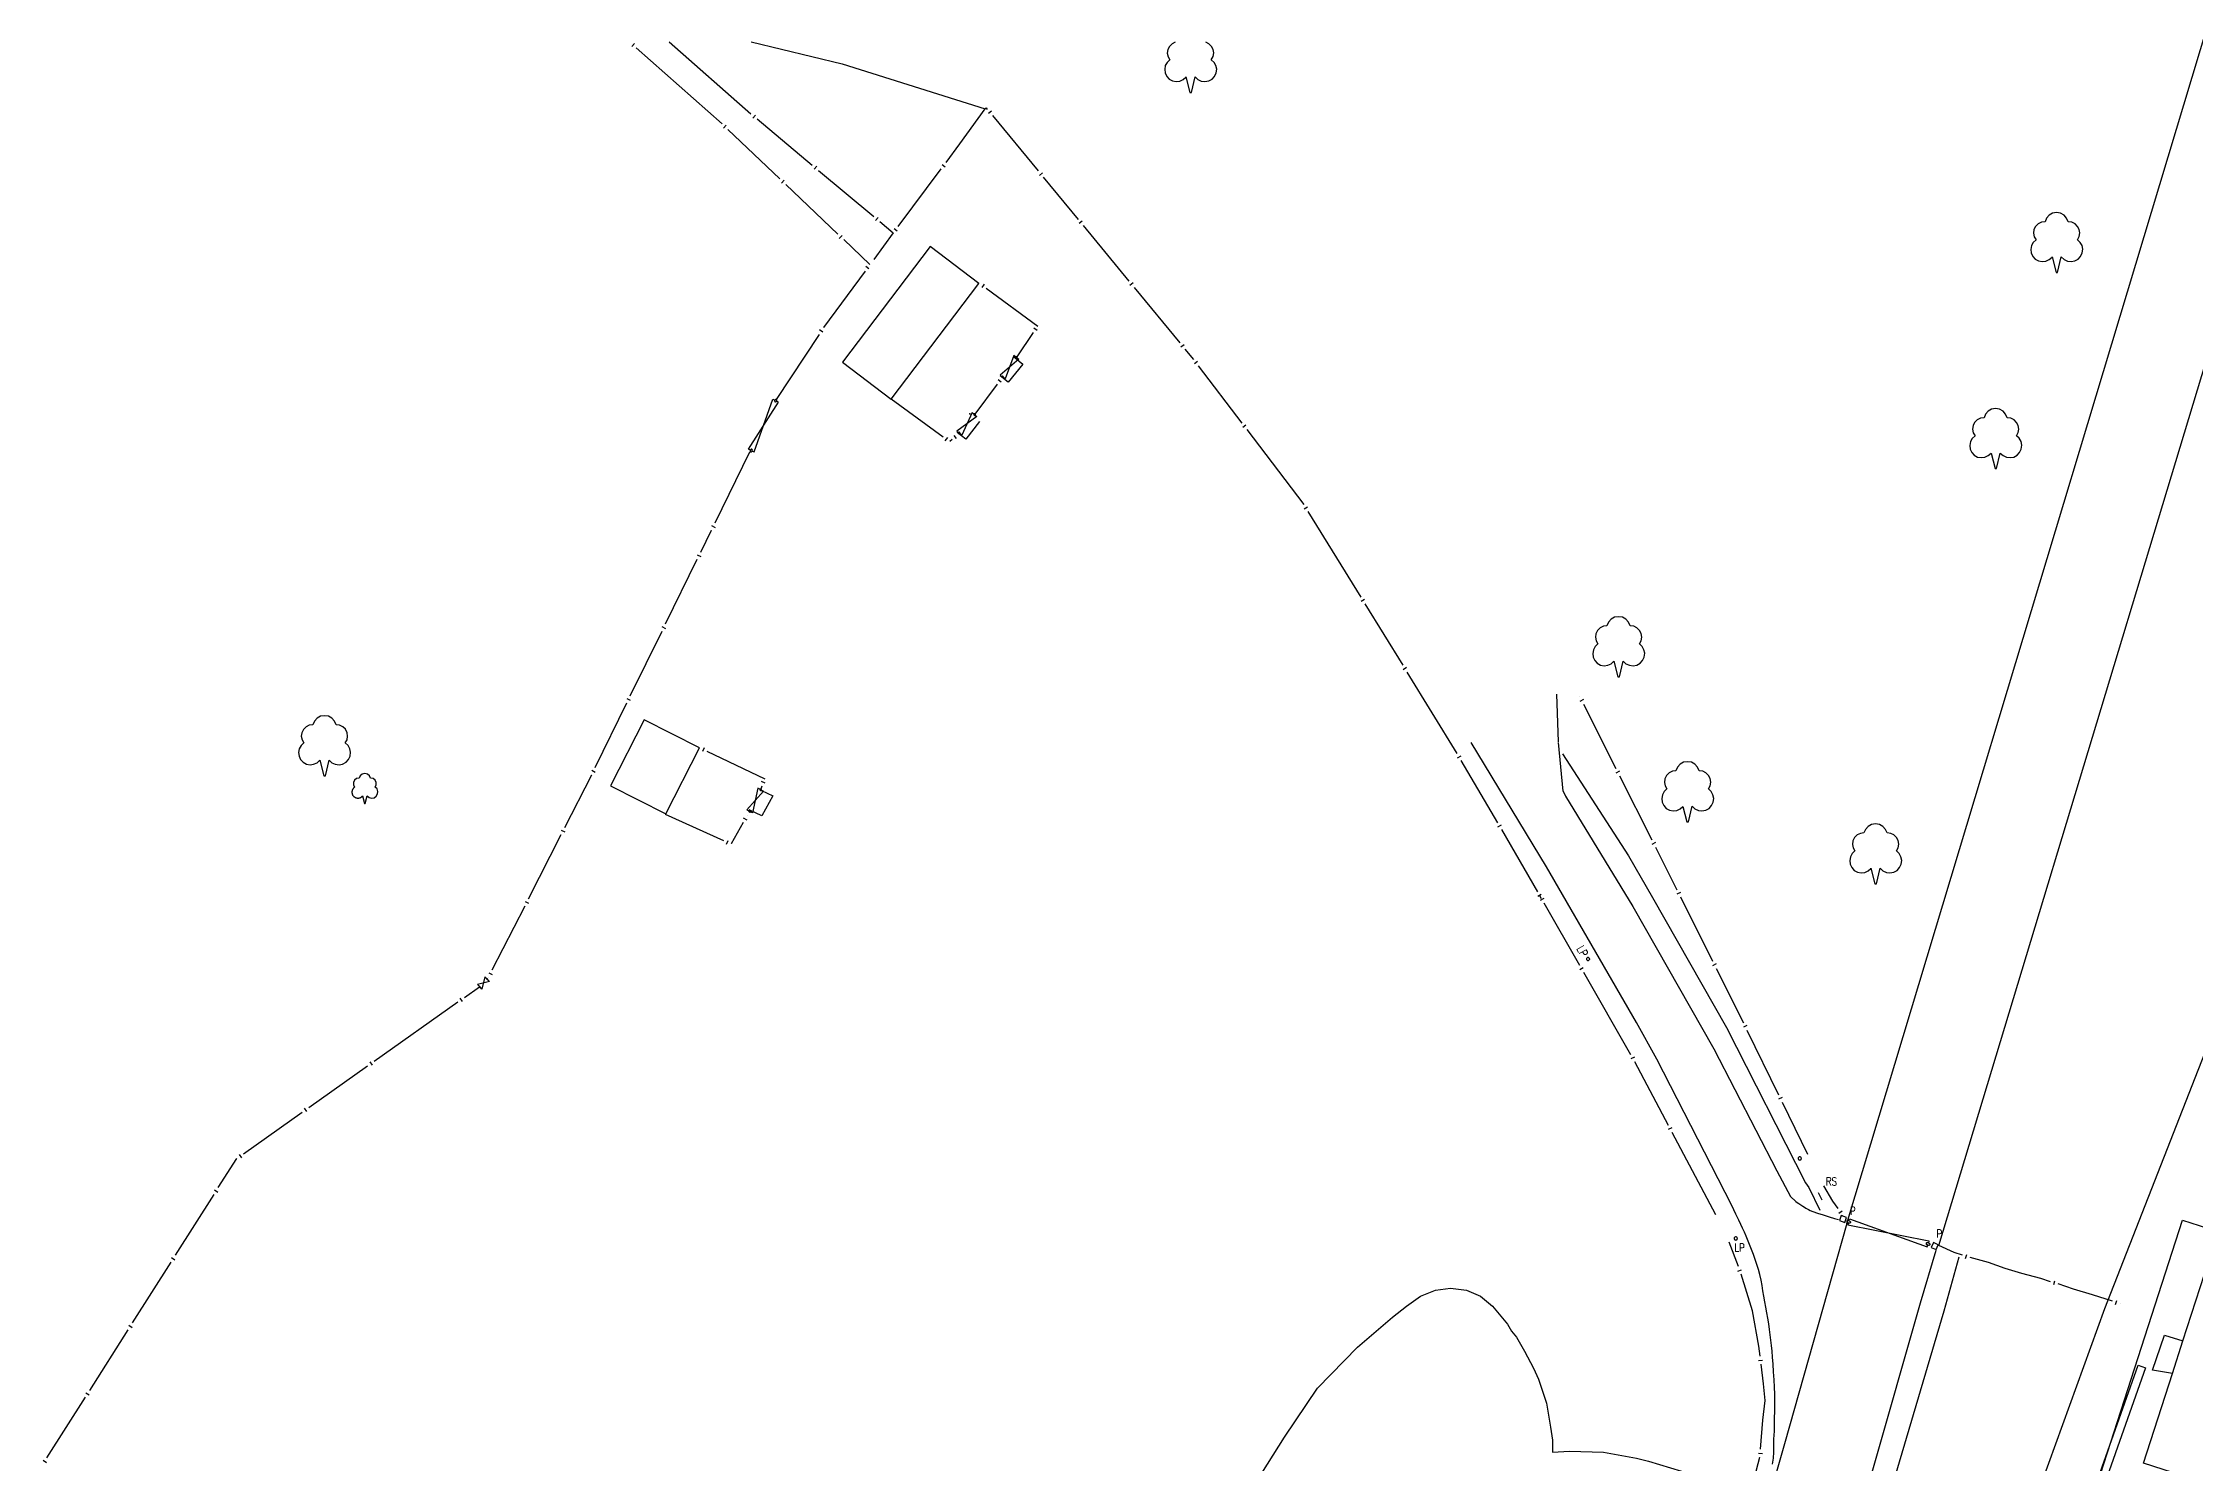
# Model space of a CAD drawing. Extents: x 427500 to 429848, y 434500 to 436505.
# Drawn here: x 428245.1 to 428352.7, y 435800.1 to 435871.1 of the extents above; entities that cross this region are included whole.
import ezdxf

# ---------------------------------------------------------------- set-up
doc = ezdxf.new("R2010")
doc.units = 0
doc.layers.get('0').update_dxf_attribs({"color": 222})
doc.layers.add('LPTIP_Ex_Base', color=8, linetype='Continuous')
doc.styles.get("Standard").update_dxf_attribs({"font": 'romans.shx'})

# ---------------------------------------------------------------- blocks, each defined once
blk = doc.blocks.new('FENCE_UP')
at = {"color": 0, "linetype": 'ByBlock', "flags": 128}
blk.add_lwpolyline([(0, 0.5), (0, -0.5)], dxfattribs=at)
blk = doc.blocks.new('GATE')
at = {"color": 0, "linetype": 'ByBlock', "flags": 128}
for points in [[(-0.450902, 0), (-0.451904, 0.007014), (-0.455912, 0.014028), (-0.460922, 0.019038), (-0.467936, 0.023046), (-0.475952, 0.024048), (-0.482966, 0.023046), (-0.48998, 0.019038), (-0.49499, 0.014028), (-0.498998, 0.007014), (-0.5, 0), (-0.498998, -0.007014), (-0.49499, -0.014028), (-0.48998, -0.019038), (-0.482966, -0.023046), (-0.475952, -0.024048), (-0.467936, -0.023046), (-0.460922, -0.019038), (-0.455912, -0.014028), (-0.451904, -0.007014)], [(-0.475952, 0.024048), (-0.475952, 0.078156), (0.475952, -0.078156), (0.475952, -0.024048)], [(-0.475952, -0.024048), (-0.475952, -0.078156), (0.475952, 0.078156), (0.475952, 0.024048)], [(-0.450902, 0), (-0.451904, -0.007014)], [(0.5, 0), (0.498998, 0.007014), (0.49499, 0.014028), (0.48998, 0.019038), (0.482966, 0.023046), (0.475952, 0.024048), (0.467936, 0.023046), (0.460922, 0.019038), (0.455912, 0.014028), (0.451904, 0.007014), (0.450902, 0), (0.451904, -0.007014), (0.455912, -0.014028), (0.460922, -0.019038), (0.467936, -0.023046), (0.475952, -0.024048), (0.482966, -0.023046), (0.48998, -0.019038), (0.49499, -0.014028), (0.498998, -0.007014)], [(0.5, 0), (0.498998, -0.007014)]]:
    blk.add_lwpolyline(points, dxfattribs=at)
blk = doc.blocks.new('CIRCL')
at = {"color": 0, "linetype": 'ByBlock', "flags": 128}
for points in [[(0.5, 0), (0.475, 0.154), (0.404, 0.293), (0.293, 0.404), (0.154, 0.475), (0, 0.5), (-0.154, 0.475), (-0.293, 0.404), (-0.404, 0.293), (-0.475, 0.154), (-0.5, 0), (-0.475, -0.154), (-0.404, -0.293), (-0.293, -0.404), (-0.154, -0.475), (0, -0.5), (0.154, -0.475), (0.293, -0.404), (0.404, -0.293), (0.475, -0.154)], [(0.5, 0), (0.475, -0.154)]]:
    blk.add_lwpolyline(points, dxfattribs=at)
blk = doc.blocks.new('MH_LINE')
at = {"color": 0, "linetype": 'ByBlock', "flags": 128}
blk.add_lwpolyline([(-0.5, 0), (0.5, 0)], dxfattribs=at)

msp = doc.modelspace()

# ---------------------------------------------------------------- linework, layer by layer
at = {"layer": 'LPTIP_Ex_Base', "color": 251, "true_color": 0x636466}
for p, q in [((428339.87, 435810.97), (428370.05, 435910.85)), ((428335.28, 435812.07), (428356.91, 435883.93)), ((428280.5, 435871.15), (428285.05, 435870.05)), ((428285.05, 435870.05), (428292.2, 435867.8)), ((428358.95, 435835.4), (428348.15, 435807.82)), ((428347.95, 435799.55), (428352.05, 435812.25)), ((428352.05, 435812.25), (428353.3, 435811.85)), ((428313.95, 435808.45), (428314.7, 435808.75)), ((428314.7, 435808.75), (428315.45, 435808.85)), ((428315.45, 435808.85), (428316.25, 435808.75)), ((428316.25, 435808.75), (428316.95, 435808.45)), ((428352.07, 435806.21), (428353.15, 435809.55)), ((428312.55, 435807.4), (428313.25, 435807.95)), ((428313.25, 435807.95), (428313.95, 435808.45)), ((428316.95, 435808.45), (428317.55, 435807.95)), ((428317.55, 435807.95), (428318.3, 435807.05)), ((428310.8, 435805.9), (428312.55, 435807.4)), ((428318.3, 435807.05), (428318.5, 435806.7)), ((428318.5, 435806.7), (428318.75, 435806.4)), ((428350.55, 435804.75), (428351.15, 435806.5)), ((428351.15, 435806.5), (428352.07, 435806.21)), ((428308.8, 435803.85), (428310.8, 435805.9)), ((428318.75, 435806.4), (428319.15, 435805.7)), ((428319.15, 435805.7), (428319.6, 435804.85)), ((428351.55, 435804.58), (428352.07, 435806.21)), ((428319.6, 435804.85), (428319.85, 435804.3)), ((428319.85, 435804.3), (428320.25, 435803.1)), ((428350.1, 435800.1), (428351.55, 435804.58)), ((428351.55, 435804.58), (428350.55, 435804.75)), ((428307.15, 435801.4), (428308.8, 435803.85)), ((428320.25, 435803.1), (428320.45, 435801.9)), ((428305.45, 435798.7), (428307.15, 435801.4)), ((428320.45, 435801.9), (428320.55, 435801.25)), ((428320.55, 435801.25), (428320.55, 435800.65)), ((428320.55, 435800.65), (428321.4, 435800.7)), ((428321.4, 435800.7), (428323.1, 435800.65)), ((428323.1, 435800.65), (428324.75, 435800.35)), ((428324.75, 435800.35), (428325.35, 435800.2)), ((428325.35, 435800.2), (428327, 435799.7)), ((428357.1, 435797.85), (428350.1, 435800.1))]:
    msp.add_line(p, q, dxfattribs=at)
at = {"layer": 'LPTIP_Ex_Base', "color": 251, "true_color": 0x636466, "flags": 128}
for points in [[(428276.39, 435871.15), (428280.48, 435867.54), (428280.48, 435867.54)], [(428274.75, 435870.85), (428279.04, 435867.05), (428279.04, 435867.05)], [(428290.24, 435865.12), (428290.93, 435866.04), (428292.2, 435867.8), (428292.24, 435867.85), (428292.3, 435867.77), (428292.3, 435867.77)], [(428279.33, 435866.77), (428281.93, 435864.29)], [(428280.79, 435867.29), (428283.55, 435864.98)], [(428292.56, 435867.47), (428294.85, 435864.69)], [(428283.86, 435864.72), (428286.63, 435862.42)], [(428287.84, 435861.92), (428290, 435864.8)], [(428282.22, 435864.02), (428284.83, 435861.53)], [(428295.1, 435864.38), (428296.84, 435862.27), (428296.84, 435862.27)], [(428286.93, 435862.16), (428287.6, 435861.6), (428286.63, 435860.26)], [(428287.6, 435861.6), (428287.6, 435861.6)], [(428297.1, 435861.96), (428299.38, 435859.18)], [(428285.12, 435861.26), (428286.42, 435860.02), (428286.42, 435860.02)], [(428286.19, 435859.69), (428284.11, 435856.86), (428284.11, 435856.86)], [(428291.93, 435859.07), (428291.93, 435859.07)], [(428292.25, 435858.83), (428294.82, 435856.94), (428294.82, 435856.94)], [(428299.64, 435858.87), (428301.93, 435856.1)], [(428283.89, 435856.52), (428281.75, 435853.27)], [(428294.6, 435856.61), (428293.78, 435855.4)], [(428293.61, 435855.42), (428294.07, 435855.04), (428293.35, 435854.14), (428292.94, 435854.45)], [(428302.18, 435855.79), (428302.61, 435855.27), (428302.61, 435855.27)], [(428302.85, 435854.95), (428305.03, 435852.09)], [(428292.8, 435854.03), (428291.68, 435852.53)], [(428293.04, 435854.35), (428293.04, 435854.35)], [(428290.1, 435851.39), (428287.5, 435853.29)], [(428291.91, 435852.17), (428291.22, 435851.29), (428290.79, 435851.62)], [(428305.27, 435851.77), (428308.12, 435848.01), (428308.12, 435848.01)], [(428278.69, 435847.1), (428280.43, 435850.65)], [(428290.54, 435851.26), (428290.43, 435851.16), (428290.43, 435851.16)], [(428290.85, 435851.52), (428290.85, 435851.52)], [(428308.33, 435847.67), (428310.97, 435843.39), (428310.97, 435843.39)], [(428277.97, 435845.64), (428278.51, 435846.74), (428278.51, 435846.74)], [(428276.21, 435842.05), (428277.8, 435845.29)], [(428311.18, 435843.05), (428313.07, 435839.98)], [(428274.45, 435838.46), (428276.04, 435841.69)], [(428313.27, 435839.64), (428315.78, 435835.57), (428315.78, 435835.57)], [(428272.69, 435834.87), (428274.28, 435838.1)], [(428320.85, 435836.16), (428320.78, 435838.53)], [(428321.93, 435838.4), (428321.93, 435838.4)], [(428322.11, 435838.04), (428323.72, 435834.82)], [(428277.92, 435835.85), (428277.92, 435835.85)], [(428278.28, 435835.68), (428281.18, 435834.31), (428281.18, 435834.31)], [(428331.56, 435800.05), (428331.58, 435800.15), (428331.59, 435800.25), (428331.6, 435800.34), (428331.61, 435800.44), (428331.62, 435800.54), (428331.62, 435800.64), (428331.63, 435800.73), (428331.63, 435800.81), (428331.63, 435800.9), (428331.63, 435801.01), (428331.63, 435801.3), (428331.64, 435801.49), (428331.65, 435801.69), (428331.65, 435801.91), (428331.66, 435802.15), (428331.66, 435802.39), (428331.67, 435802.65), (428331.68, 435802.93), (428331.68, 435803.23), (428331.67, 435803.54), (428331.66, 435803.89), (428331.64, 435804.27), (428331.61, 435804.66), (428331.59, 435805.04), (428331.56, 435805.39), (428331.54, 435805.7), (428331.51, 435805.98), (428331.48, 435806.24), (428331.44, 435806.51), (428331.41, 435806.78), (428331.37, 435807.06), (428331.32, 435807.34), (428331.27, 435807.62), (428331.22, 435807.89), (428331.17, 435808.17), (428331.13, 435808.44), (428331.08, 435808.71), (428331.04, 435808.98), (428330.99, 435809.25), (428330.92, 435809.52), (428330.85, 435809.77), (428330.78, 435810.03), (428330.69, 435810.28), (428330.61, 435810.53), (428330.24, 435811.45), (428330.15, 435811.65), (428330.06, 435811.84), (428329.98, 435812.03), (428329.87, 435812.25), (428329.73, 435812.55), (428329.52, 435812.97), (428325.78, 435820.29), (428324.75, 435822.12), (428320.25, 435829.91), (428316.49, 435836.12)], [(428321.09, 435833.69), (428320.86, 435836.12)], [(428321.06, 435835.56), (428324.36, 435830.46), (428325.55, 435828.38), (428329.26, 435821.87), (428333.21, 435814.11), (428333.38, 435813.88), (428333.93, 435812.75)], [(428271.18, 435831.88), (428272.52, 435834.51), (428272.52, 435834.51)], [(428315.98, 435835.22), (428317.8, 435832.11)], [(428323.9, 435834.46), (428325.52, 435831.25)], [(428281.01, 435833.73), (428281.58, 435833.46), (428281.03, 435832.45), (428280.4, 435832.75)], [(428281.03, 435833.94), (428280.97, 435833.79)], [(428321.09, 435833.69), (428321.2, 435833.44), (428324.57, 435827.92), (428328.63, 435820.81), (428331.78, 435814.71), (428332.45, 435813.42), (428332.73, 435813.17), (428332.79, 435813.13), (428332.88, 435813.07), (428332.97, 435813.01), (428333.07, 435812.95), (428333.16, 435812.89), (428333.23, 435812.85), (428333.29, 435812.81), (428333.35, 435812.77), (428333.44, 435812.73), (428333.58, 435812.67), (428333.8, 435812.6), (428334.09, 435812.51), (428334.39, 435812.41), (428334.66, 435812.33), (428334.85, 435812.27)], [(428279.12, 435831.21), (428276.21, 435832.53)], [(428280.3, 435832.47), (428280.3, 435832.47)], [(428269.37, 435828.31), (428271, 435831.52)], [(428280.1, 435832.12), (428279.49, 435831.05), (428279.49, 435831.05)], [(428318, 435831.77), (428319.81, 435828.66)], [(428325.7, 435830.89), (428326.77, 435828.76), (428326.77, 435828.76)], [(428267.55, 435824.75), (428269.19, 435827.96)], [(428320.01, 435828.31), (428319.93, 435828.46), (428319.93, 435828.46)], [(428320.13, 435828.11), (428321.91, 435824.99)], [(428326.95, 435828.4), (428328.56, 435825.19)], [(428328.74, 435824.83), (428330.1, 435822.1), (428330.1, 435822.1)], [(428266.16, 435823.38), (428266.91, 435823.9)], [(428267.37, 435824.39), (428267.37, 435824.39)], [(428322.11, 435824.64), (428324.46, 435820.53), (428324.46, 435820.53)], [(428261.64, 435820.19), (428265.83, 435823.15), (428265.83, 435823.15)], [(428330.28, 435821.75), (428331.86, 435818.51)], [(428258.38, 435817.88), (428261.31, 435819.96)], [(428324.65, 435820.18), (428326.34, 435817)], [(428255.11, 435815.56), (428258.05, 435817.64)], [(428332.04, 435818.15), (428333.31, 435815.54)], [(428326.52, 435816.64), (428328.7, 435812.53)], [(428253.85, 435813.87), (428254.78, 435815.33), (428254.78, 435815.33)], [(428334.84, 435812.83), (428334.57, 435813.2), (428334.12, 435813.96)], [(428251.71, 435810.49), (428253.64, 435813.53)], [(428335.28, 435812.07), (428334.55, 435809.55), (428332.15, 435801.07), (428330.87, 435796.58)], [(428335.07, 435812.5), (428335.07, 435812.5)], [(428327.07, 435765.36), (428327.07, 435765.41), (428327.08, 435765.45), (428327.09, 435765.5), (428327.1, 435765.56), (428327.11, 435765.63), (428327.13, 435765.7), (428327.14, 435765.77), (428327.16, 435765.84), (428327.18, 435765.91), (428327.2, 435765.98), (428327.22, 435766.05), (428329.88, 435775.6), (428332.17, 435783.78), (428334.61, 435792.42), (428336.57, 435799.76), (428338.96, 435808.12), (428339.73, 435810.75)], [(428329.85, 435809.92), (428329.39, 435811.15)], [(428341.05, 435810.49), (428340.63, 435810.63), (428339.87, 435810.97)], [(428249.57, 435807.11), (428251.5, 435810.15)], [(428340.87, 435810.4), (428340.12, 435807.69), (428337.68, 435799.42), (428335.69, 435792.04), (428333.37, 435783.39), (428331.01, 435775.4), (428329.87, 435771.04), (428330.47, 435768.14), (428329.99, 435765.3)], [(428345.45, 435809.17), (428344.97, 435809.32), (428344.02, 435809.58), (428343.19, 435809.82), (428342.36, 435810.12), (428341.43, 435810.37), (428341.43, 435810.37)], [(428330.94, 435805.44), (428330.87, 435805.95), (428330.55, 435807.72), (428329.99, 435809.54), (428329.99, 435809.54)], [(428348.55, 435808.19), (428347.55, 435808.52), (428346.61, 435808.79), (428345.84, 435809.06), (428345.84, 435809.06)], [(428348.15, 435807.82), (428344.31, 435797.18), (428342.08, 435790.21), (428338.72, 435782.01), (428335.99, 435773.59), (428333.77, 435766.56)], [(428348.93, 435808.07), (428348.93, 435808.07)], [(428247.43, 435803.73), (428249.35, 435806.77)], [(428330.96, 435800.79), (428331.08, 435802.24), (428331.19, 435803.23), (428331.11, 435804.06), (428330.99, 435805.05), (428330.99, 435805.05)], [(428245.28, 435800.36), (428247.21, 435803.4)], [(428330.36, 435798.22), (428330.48, 435798.68), (428330.93, 435800.39), (428330.93, 435800.39)]]:
    msp.add_lwpolyline(points, dxfattribs=at)
at = {"layer": 'LPTIP_Ex_Base', "color": 251, "true_color": 0x636466}
for points in [[(428301.43, 435870.25), (428301.29, 435870.12), (428301.2, 435869.96), (428301.17, 435869.77), (428301.19, 435869.59), (428301.27, 435869.42), (428301.39, 435869.28), (428301.56, 435869.19), (428301.74, 435869.16), (428301.92, 435869.18), (428302.09, 435869.26), (428302.23, 435869.38), (428302.23, 435869.39), (428302.43, 435868.61), (428302.51, 435868.61), (428302.69, 435869.39), (428302.69, 435869.39), (428302.83, 435869.26), (428303, 435869.18), (428303.18, 435869.16), (428303.37, 435869.19), (428303.54, 435869.28), (428303.66, 435869.42), (428303.74, 435869.59), (428303.77, 435869.78), (428303.73, 435869.96), (428303.64, 435870.12), (428303.5, 435870.25), (428303.59, 435870.41), (428303.62, 435870.59), (428303.59, 435870.77), (428303.51, 435870.92), (428303.38, 435871.05), (428303.22, 435871.13)], [(428301.7, 435871.13), (428301.54, 435871.05), (428301.41, 435870.92), (428301.33, 435870.76), (428301.3, 435870.58), (428301.34, 435870.4), (428301.43, 435870.25)], [(428344.73, 435861.25), (428344.59, 435861.12), (428344.5, 435860.96), (428344.47, 435860.77), (428344.49, 435860.59), (428344.57, 435860.42), (428344.69, 435860.28), (428344.86, 435860.19), (428345.04, 435860.16), (428345.22, 435860.18), (428345.39, 435860.26), (428345.53, 435860.38), (428345.53, 435860.39), (428345.73, 435859.61), (428345.81, 435859.61), (428345.99, 435860.39), (428345.99, 435860.39), (428346.13, 435860.26), (428346.3, 435860.18), (428346.48, 435860.16), (428346.67, 435860.19), (428346.84, 435860.28), (428346.96, 435860.42), (428347.04, 435860.59), (428347.07, 435860.78), (428347.03, 435860.96), (428346.94, 435861.12), (428346.8, 435861.25), (428346.89, 435861.41), (428346.92, 435861.59), (428346.89, 435861.77), (428346.81, 435861.92), (428346.68, 435862.05), (428346.52, 435862.13), (428346.34, 435862.15), (428346.34, 435862.15), (428346.26, 435862.33), (428346.13, 435862.48), (428345.96, 435862.58), (428345.76, 435862.61), (428345.56, 435862.58), (428345.39, 435862.48), (428345.26, 435862.33), (428345.18, 435862.15), (428345, 435862.13), (428344.84, 435862.05), (428344.71, 435861.92), (428344.62, 435861.76), (428344.6, 435861.58), (428344.64, 435861.4), (428344.73, 435861.25)], [(428341.68, 435851.45), (428341.54, 435851.32), (428341.45, 435851.16), (428341.42, 435850.97), (428341.44, 435850.79), (428341.52, 435850.62), (428341.64, 435850.48), (428341.81, 435850.39), (428341.99, 435850.36), (428342.17, 435850.38), (428342.34, 435850.46), (428342.48, 435850.58), (428342.48, 435850.59), (428342.68, 435849.81), (428342.76, 435849.81), (428342.94, 435850.59), (428342.94, 435850.59), (428343.08, 435850.46), (428343.25, 435850.38), (428343.43, 435850.36), (428343.62, 435850.39), (428343.79, 435850.48), (428343.91, 435850.62), (428343.99, 435850.79), (428344.02, 435850.98), (428343.98, 435851.16), (428343.89, 435851.33), (428343.75, 435851.45), (428343.84, 435851.61), (428343.87, 435851.79), (428343.84, 435851.97), (428343.76, 435852.12), (428343.63, 435852.25), (428343.47, 435852.33), (428343.29, 435852.35), (428343.29, 435852.35), (428343.21, 435852.53), (428343.08, 435852.68), (428342.91, 435852.78), (428342.71, 435852.81), (428342.51, 435852.78), (428342.34, 435852.68), (428342.21, 435852.53), (428342.13, 435852.35), (428341.95, 435852.33), (428341.79, 435852.25), (428341.66, 435852.12), (428341.58, 435851.96), (428341.55, 435851.78), (428341.59, 435851.6), (428341.68, 435851.45)], [(428322.83, 435841.05), (428322.69, 435840.92), (428322.6, 435840.76), (428322.57, 435840.57), (428322.59, 435840.39), (428322.67, 435840.22), (428322.79, 435840.08), (428322.96, 435839.99), (428323.14, 435839.96), (428323.32, 435839.98), (428323.49, 435840.06), (428323.63, 435840.18), (428323.63, 435840.18), (428323.83, 435839.41), (428323.91, 435839.41), (428324.09, 435840.19), (428324.09, 435840.19), (428324.23, 435840.06), (428324.4, 435839.98), (428324.59, 435839.96), (428324.77, 435839.99), (428324.94, 435840.08), (428325.06, 435840.22), (428325.14, 435840.39), (428325.17, 435840.58), (428325.13, 435840.76), (428325.04, 435840.92), (428324.9, 435841.05), (428324.99, 435841.21), (428325.02, 435841.39), (428324.99, 435841.57), (428324.91, 435841.72), (428324.78, 435841.85), (428324.62, 435841.93), (428324.44, 435841.95), (428324.44, 435841.95), (428324.36, 435842.13), (428324.23, 435842.28), (428324.06, 435842.38), (428323.86, 435842.41), (428323.66, 435842.38), (428323.49, 435842.28), (428323.36, 435842.13), (428323.28, 435841.95), (428323.1, 435841.93), (428322.94, 435841.85), (428322.81, 435841.72), (428322.72, 435841.56), (428322.7, 435841.38), (428322.74, 435841.2), (428322.83, 435841.05)], [(428258.13, 435836.1), (428257.99, 435835.97), (428257.9, 435835.81), (428257.87, 435835.62), (428257.89, 435835.44), (428257.97, 435835.27), (428258.09, 435835.13), (428258.26, 435835.04), (428258.44, 435835.01), (428258.62, 435835.03), (428258.79, 435835.11), (428258.93, 435835.23), (428258.93, 435835.23), (428259.13, 435834.46), (428259.21, 435834.46), (428259.39, 435835.24), (428259.39, 435835.24), (428259.53, 435835.11), (428259.7, 435835.03), (428259.89, 435835.01), (428260.07, 435835.04), (428260.24, 435835.13), (428260.36, 435835.27), (428260.44, 435835.44), (428260.47, 435835.63), (428260.43, 435835.81), (428260.34, 435835.97), (428260.2, 435836.1), (428260.29, 435836.26), (428260.32, 435836.44), (428260.29, 435836.61), (428260.21, 435836.78), (428260.08, 435836.9), (428259.92, 435836.98), (428259.74, 435837), (428259.74, 435837), (428259.66, 435837.18), (428259.53, 435837.33), (428259.36, 435837.43), (428259.16, 435837.46), (428258.96, 435837.43), (428258.79, 435837.33), (428258.66, 435837.18), (428258.58, 435837), (428258.4, 435836.98), (428258.24, 435836.9), (428258.11, 435836.77), (428258.03, 435836.61), (428258, 435836.43), (428258.04, 435836.25), (428258.13, 435836.1)], [(428260.66, 435833.89), (428260.65, 435833.88), (428260.63, 435833.86), (428260.62, 435833.85), (428260.61, 435833.84), (428260.6, 435833.82), (428260.59, 435833.81), (428260.58, 435833.79), (428260.57, 435833.78), (428260.56, 435833.76), (428260.55, 435833.74), (428260.54, 435833.72), (428260.54, 435833.71), (428260.54, 435833.69), (428260.53, 435833.67), (428260.53, 435833.65), (428260.53, 435833.63), (428260.53, 435833.61), (428260.54, 435833.59), (428260.54, 435833.58), (428260.54, 435833.56), (428260.55, 435833.54), (428260.56, 435833.52), (428260.57, 435833.51), (428260.57, 435833.49), (428260.58, 435833.47), (428260.59, 435833.46), (428260.61, 435833.44), (428260.62, 435833.43), (428260.63, 435833.42), (428260.65, 435833.41), (428260.66, 435833.4), (428260.68, 435833.39), (428260.69, 435833.38), (428260.71, 435833.37), (428260.73, 435833.36), (428260.75, 435833.35), (428260.76, 435833.35), (428260.78, 435833.35), (428260.8, 435833.34), (428260.82, 435833.34), (428260.84, 435833.34), (428260.86, 435833.34), (428260.88, 435833.34), (428260.89, 435833.35), (428260.91, 435833.35), (428260.93, 435833.36), (428260.95, 435833.36), (428260.96, 435833.37), (428260.98, 435833.38), (428261, 435833.39), (428261.01, 435833.4), (428261.03, 435833.41), (428261.04, 435833.43), (428261.05, 435833.44), (428261.07, 435833.46), (428261.07, 435833.46), (428261.17, 435833.07), (428261.19, 435833.07), (428261.3, 435833.46), (428261.3, 435833.46), (428261.4, 435833.38), (428261.52, 435833.34), (428261.65, 435833.36), (428261.75, 435833.44), (428261.82, 435833.55), (428261.83, 435833.68), (428261.79, 435833.8), (428261.7, 435833.89), (428261.75, 435834), (428261.75, 435834.13), (428261.7, 435834.24), (428261.59, 435834.32), (428261.47, 435834.34), (428261.41, 435834.46), (428261.31, 435834.54), (428261.18, 435834.57), (428261.05, 435834.54), (428260.95, 435834.46), (428260.89, 435834.34), (428260.77, 435834.32), (428260.66, 435834.24), (428260.61, 435834.13), (428260.61, 435834), (428260.66, 435833.89)], [(428326.28, 435833.8), (428326.14, 435833.67), (428326.05, 435833.51), (428326.02, 435833.32), (428326.04, 435833.14), (428326.12, 435832.97), (428326.24, 435832.83), (428326.41, 435832.74), (428326.59, 435832.71), (428326.77, 435832.73), (428326.94, 435832.81), (428327.08, 435832.93), (428327.08, 435832.93), (428327.28, 435832.16), (428327.36, 435832.16), (428327.54, 435832.94), (428327.54, 435832.94), (428327.68, 435832.81), (428327.85, 435832.73), (428328.03, 435832.71), (428328.22, 435832.74), (428328.39, 435832.83), (428328.51, 435832.97), (428328.59, 435833.14), (428328.62, 435833.33), (428328.58, 435833.51), (428328.49, 435833.67), (428328.35, 435833.8), (428328.44, 435833.96), (428328.47, 435834.14), (428328.44, 435834.32), (428328.36, 435834.47), (428328.23, 435834.6), (428328.07, 435834.68), (428327.89, 435834.7), (428327.89, 435834.7), (428327.81, 435834.88), (428327.68, 435835.03), (428327.51, 435835.13), (428327.31, 435835.16), (428327.11, 435835.13), (428326.94, 435835.03), (428326.81, 435834.88), (428326.73, 435834.7), (428326.55, 435834.68), (428326.39, 435834.6), (428326.26, 435834.47), (428326.17, 435834.31), (428326.15, 435834.13), (428326.19, 435833.95), (428326.28, 435833.8)], [(428335.68, 435830.7), (428335.54, 435830.57), (428335.45, 435830.41), (428335.42, 435830.22), (428335.44, 435830.04), (428335.52, 435829.87), (428335.64, 435829.73), (428335.81, 435829.64), (428335.99, 435829.61), (428336.17, 435829.63), (428336.34, 435829.71), (428336.48, 435829.83), (428336.48, 435829.84), (428336.68, 435829.06), (428336.76, 435829.06), (428336.94, 435829.84), (428336.94, 435829.84), (428337.08, 435829.71), (428337.25, 435829.63), (428337.43, 435829.61), (428337.62, 435829.64), (428337.79, 435829.73), (428337.91, 435829.87), (428337.99, 435830.04), (428338.02, 435830.23), (428337.98, 435830.41), (428337.89, 435830.58), (428337.75, 435830.7), (428337.84, 435830.86), (428337.87, 435831.04), (428337.84, 435831.22), (428337.76, 435831.38), (428337.63, 435831.5), (428337.47, 435831.58), (428337.29, 435831.6), (428337.29, 435831.6), (428337.21, 435831.78), (428337.08, 435831.93), (428336.91, 435832.03), (428336.71, 435832.06), (428336.51, 435832.03), (428336.34, 435831.93), (428336.21, 435831.78), (428336.13, 435831.6), (428335.95, 435831.58), (428335.79, 435831.5), (428335.66, 435831.37), (428335.58, 435831.21), (428335.55, 435831.03), (428335.59, 435830.85), (428335.68, 435830.7)]]:
    msp.add_lwpolyline(points, dxfattribs=at)
at = {"layer": 'LPTIP_Ex_Base', "color": 251, "true_color": 0x636466, "flags": 128}
for points in [[(428291.88, 435859.07), (428289.44, 435860.92), (428285.06, 435855.14), (428287.5, 435853.29)], [(428277.91, 435835.85), (428275.15, 435837.26), (428273.46, 435833.96), (428276.22, 435832.55)], [(428335.17, 435812.12), (428335.26, 435812.38), (428334.99, 435812.47), (428334.9, 435812.22)], [(428339.73, 435810.77), (428339.84, 435811.01), (428339.6, 435811.12), (428339.49, 435810.88)], [(428334.87, 435758.88), (428334.49, 435759.01), (428337.27, 435767.13), (428339.52, 435774.48), (428341.91, 435781.63), (428344.15, 435787.87), (428346.8, 435796.44), (428349.83, 435804.99), (428350.21, 435804.86), (428347.18, 435796.31), (428344.52, 435787.75), (428342.29, 435781.5), (428339.9, 435774.36), (428337.65, 435767.01)]]:
    msp.add_lwpolyline(points, close=True, dxfattribs=at)
at = {"layer": 'LPTIP_Ex_Base', "color": 251, "true_color": 0x636466}
msp.add_point((428291.43, 435852.55), dxfattribs=at)

# ---------------------------------------------------------------- block references
for name, p, xscale, yscale, zscale, rotation in [('FENCE_UP', (428274.6, 435870.98), 0.2, 0.2, 0.2, 318.451238), ('FENCE_UP', (428279.18, 435866.91), 0.2, 0.2, 0.2, 316.387033), ('FENCE_UP', (428280.64, 435867.41), 0.2, 0.2, 0.2, 320.1707139999999), ('FENCE_UP', (428292.43, 435867.62), 0.2, 0.2, 0.2, 309.501454), ('FENCE_UP', (428283.71, 435864.85), 0.2, 0.2, 0.2, 320.1707139999999), ('FENCE_UP', (428290.12, 435864.96), 0.2, 0.2, 0.2, 53.10507200000001), ('FENCE_UP', (428294.98, 435864.53), 0.2, 0.2, 0.2, 309.501454), ('FENCE_UP', (428282.08, 435864.15), 0.2, 0.2, 0.2, 316.387033), ('FENCE_UP', (428284.97, 435861.39), 0.2, 0.2, 0.2, 316.387033), ('FENCE_UP', (428286.78, 435862.29), 0.2, 0.2, 0.2, 320.1707139999999), ('FENCE_UP', (428287.72, 435861.76), 0.2, 0.2, 0.2, 53.10507200000001), ('FENCE_UP', (428296.97, 435862.12), 0.2, 0.2, 0.2, 309.476351), ('FENCE_UP', (428286.3, 435859.85), 0.2, 0.2, 0.2, 233.7693439999999), ('FENCE_UP', (428292.09, 435858.95), 0.2, 0.2, 0.2, 323.6999389999999), ('FENCE_UP', (428299.51, 435859.03), 0.2, 0.2, 0.2, 309.476351), ('FENCE_UP', (428284, 435856.69), 0.2, 0.2, 0.2, 236.698742), ('FENCE_UP', (428294.71, 435856.78), 0.2, 0.2, 0.2, 235.828083), ('FENCE_UP', (428302.06, 435855.94), 0.2, 0.2, 0.2, 309.476351), ('GATE', (428293.41, 435854.88), 1.250495, 2, 1.250495, 235.22355), ('FENCE_UP', (428302.73, 435855.11), 0.2, 0.2, 0.2, 307.228647), ('FENCE_UP', (428292.92, 435854.19), 0.2, 0.2, 0.2, 233.159632), ('GATE', (428281.11, 435851.96), 2.919944000000001, 2, 2.919944000000001, 63.915636), ('GATE', (428291.28, 435852.05), 1.254578, 2, 1.254578, 230.3218939999999), ('FENCE_UP', (428305.15, 435851.93), 0.2, 0.2, 0.2, 307.228647), ('FENCE_UP', (428290.26, 435851.28), 0.2, 0.2, 0.2, 143.936804), ('FENCE_UP', (428290.7, 435851.39), 0.2, 0.2, 0.2, 220.252709), ('FENCE_UP', (428308.23, 435847.84), 0.2, 0.2, 0.2, 301.595051), ('FENCE_UP', (428278.6, 435846.92), 0.2, 0.2, 0.2, 63.85925000000001), ('FENCE_UP', (428277.88, 435845.46), 0.2, 0.2, 0.2, 63.90790799999999), ('FENCE_UP', (428311.07, 435843.22), 0.2, 0.2, 0.2, 301.623844), ('FENCE_UP', (428276.12, 435841.87), 0.2, 0.2, 0.2, 63.90790799999999), ('FENCE_UP', (428313.17, 435839.81), 0.2, 0.2, 0.2, 301.623844), ('FENCE_UP', (428274.36, 435838.28), 0.2, 0.2, 0.2, 63.90790799999999), ('FENCE_UP', (428322.02, 435838.22), 0.2, 0.2, 0.2, 296.678688), ('FENCE_UP', (428278.1, 435835.77), 0.2, 0.2, 0.2, 334.7567060000001), ('FENCE_UP', (428272.61, 435834.69), 0.2, 0.2, 0.2, 63.90790799999999), ('FENCE_UP', (428315.88, 435835.39), 0.2, 0.2, 0.2, 300.244426), ('FENCE_UP', (428323.81, 435834.64), 0.2, 0.2, 0.2, 296.678688), ('GATE', (428280.69, 435833.22), 1.273499, 2, 1.273499, 242.899114), ('FENCE_UP', (428281.1, 435834.13), 0.2, 0.2, 0.2, 248.959214), ('FENCE_UP', (428280.2, 435832.29), 0.2, 0.2, 0.2, 240.363339), ('FENCE_UP', (428271.09, 435831.7), 0.2, 0.2, 0.2, 63.04802800000002), ('FENCE_UP', (428279.31, 435831.13), 0.2, 0.2, 0.2, 155.659831), ('FENCE_UP', (428317.9, 435831.94), 0.2, 0.2, 0.2, 300.244426), ('FENCE_UP', (428325.61, 435831.07), 0.2, 0.2, 0.2, 296.678688), ('FENCE_UP', (428269.28, 435828.13), 0.2, 0.2, 0.2, 63.04802800000002), ('FENCE_UP', (428319.91, 435828.48), 0.2, 0.2, 0.2, 300.244426), ('FENCE_UP', (428320.03, 435828.28), 0.2, 0.2, 0.2, 299.781109), ('FENCE_UP', (428326.86, 435828.58), 0.2000000000000001, 0.2000000000000001, 0.2000000000000001, 296.623931), ('FENCE_UP', (428322.01, 435824.81), 0.2, 0.2, 0.2, 299.781109), ('FENCE_UP', (428328.65, 435825.01), 0.2000000000000001, 0.2000000000000001, 0.2000000000000001, 296.623931), ('GATE', (428267.11, 435824.1), 0.562303, 2, 0.562303, 225.676565), ('FENCE_UP', (428267.46, 435824.57), 0.2, 0.2, 0.2, 63.04802800000002), ('FENCE_UP', (428265.99, 435823.26), 0.2, 0.2, 0.2, 34.67408700000001), ('FENCE_UP', (428330.19, 435821.93), 0.2, 0.2, 0.2, 296.0424169999999), ('FENCE_UP', (428261.48, 435820.07), 0.2, 0.2, 0.2, 35.290599), ('FENCE_UP', (428324.56, 435820.35), 0.2, 0.2, 0.2, 297.8915230000001), ('FENCE_UP', (428331.95, 435818.33), 0.2, 0.2, 0.2, 296.0424169999999), ('FENCE_UP', (428258.21, 435817.76), 0.2, 0.2, 0.2, 35.290599), ('FENCE_UP', (428326.43, 435816.82), 0.2, 0.2, 0.2, 297.8915230000001), ('FENCE_UP', (428254.95, 435815.45), 0.2, 0.2, 0.2, 35.290599), ('FENCE_UP', (428253.75, 435813.7), 0.2, 0.2, 0.2, 57.61160900000001), ('MH_LINE', (428333.95, 435813.42), 0.41225, 0.41225, 0.41225, 117.258861), ('FENCE_UP', (428334.96, 435812.66), 0.2, 0.2, 0.2, 125.510336), ('GATE', (428337.35, 435811.61), 4.33138, 2, 4.33138, 344.382341), ('CIRCL', (428329.72, 435811.33), 0.16, 0.16, 0.16, 285.842232), ('FENCE_UP', (428251.6, 435810.32), 0.2, 0.2, 0.2, 57.61160900000001), ('FENCE_UP', (428329.92, 435809.73), 0.2, 0.2, 0.2, 110.45039), ('FENCE_UP', (428341.24, 435810.43), 0.2, 0.2, 0.2, 162.236907), ('FENCE_UP', (428345.65, 435809.12), 0.2, 0.2, 0.2, 163.412488), ('FENCE_UP', (428348.74, 435808.13), 0.2, 0.2, 0.2, 161.861255), ('FENCE_UP', (428249.46, 435806.94), 0.2, 0.2, 0.2, 57.61160900000001), ('FENCE_UP', (428330.96, 435805.24), 0.2, 0.2, 0.2, 97.24370800000001), ('FENCE_UP', (428247.32, 435803.56), 0.2, 0.2, 0.2, 57.61160900000001), ('FENCE_UP', (428245.18, 435800.19), 0.2, 0.2, 0.2, 57.61160900000001), ('FENCE_UP', (428330.95, 435800.59), 0.2, 0.2, 0.2, 85.280088)]:
    msp.add_blockref(name, p, dxfattribs=dict(at, xscale=xscale, yscale=yscale, zscale=zscale, rotation=rotation))
at = {"layer": 'LPTIP_Ex_Base', "color": 251, "true_color": 0x636466, "xscale": 0.16, "yscale": 0.16, "zscale": 0.16}
for p in [(428322.33, 435825.3), (428332.92, 435815.33)]:
    msp.add_blockref('CIRCL', p, dxfattribs=at)

# ---------------------------------------------------------------- texts
at = {"layer": 'LPTIP_Ex_Base', "color": 251, "true_color": 0x636466, "width": 0.8}
for s, rotation, p in [('LP', 299.0928, (428321.75, 435825.82)), ('RS', 359.9989, (428334.22, 435813.98)), ('P', 359.9989, (428335.43, 435812.51)), ('LP', 359.9989, (428329.65, 435810.67)), ('P', 359.9989, (428339.75, 435811.37))]:
    msp.add_text(s, height=0.4, rotation=rotation, dxfattribs=at).set_placement(p)

doc.saveas('drawing.dxf')
